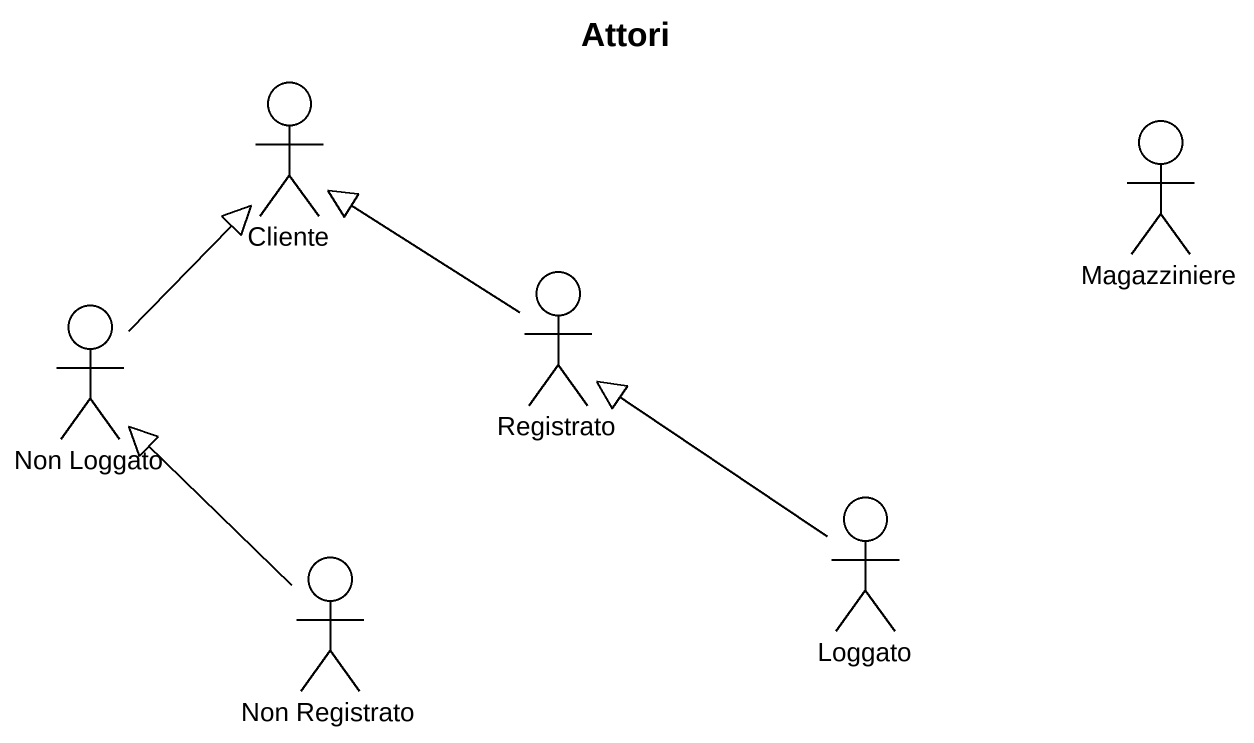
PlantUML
@startuml
title Attori
actor Cliente
actor Magazziniere
actor "Non Loggato" as Non_Loggato
actor Registrato
actor Loggato
actor "Non Registrato" as Non_Registrato
Non_Loggato -up-|> Cliente
Registrato -up-|> Cliente
Loggato -up-|> Registrato
Non_Registrato -up-|> Non_Loggato
@enduml
